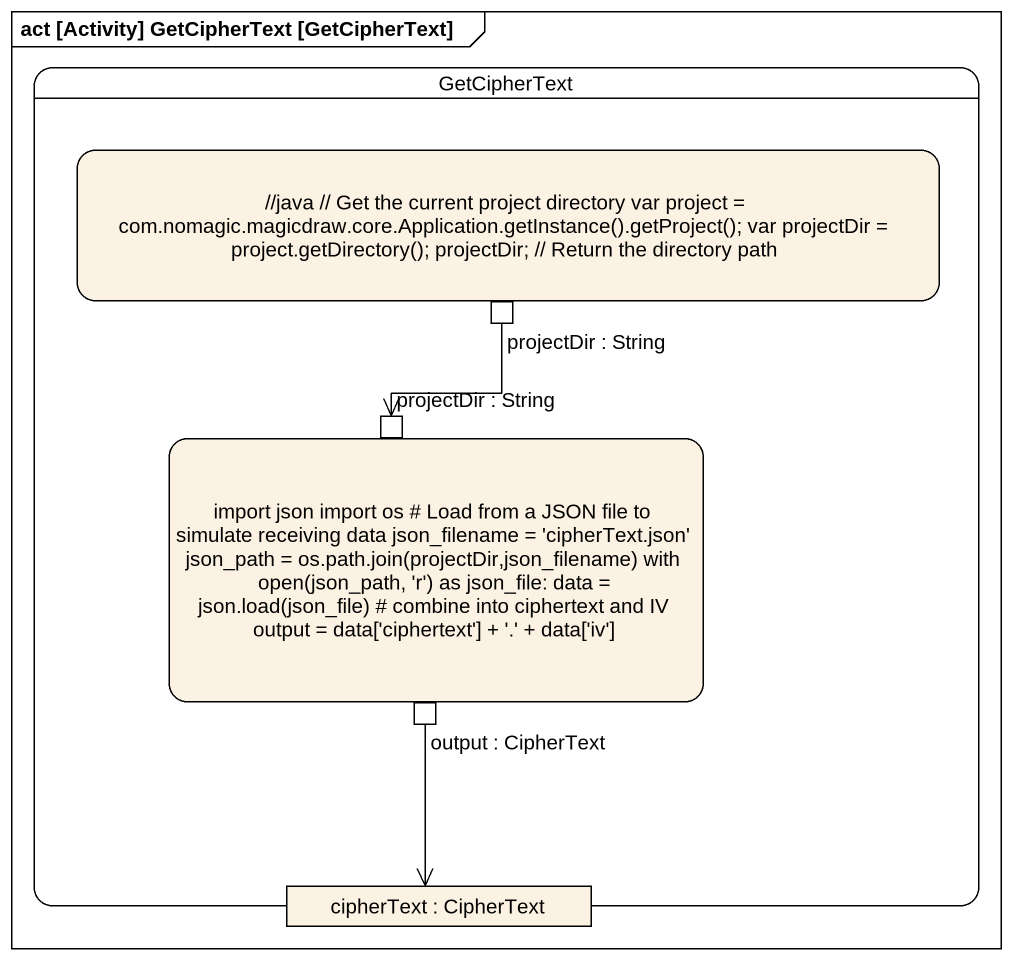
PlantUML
@startuml
mainframe act [Activity] GetCipherText [GetCipherText]
hide empty description
state GetCipherText {
  state "~//java ~// Get the current project directory var project = com.nomagic.magicdraw.core.Application.getInstance().getProject(); var projectDir = project.getDirectory(); projectDir; ~// Return the directory path" as java_Get_the_current {
    state "projectDir : String" as projectDir_String <<outputPin>>
  }
  state "import json import os # Load from a JSON file to simulate receiving data json_filename = 'cipherText.json' json_path = os.path.join(projectDir,json_filename) with open(json_path, 'r') as json_file: data = json.load(json_file) # combine into ciphertext and IV output = data['ciphertext'] + '.' + data['iv']" as import_json_import_os_Load {
    state "projectDir : String" as projectDir_String_2 <<inputPin>>
    state "output : CipherText" as output_CipherText <<outputPin>>
  }
  state "cipherText : CipherText" as cipherText <<object>>
}
projectDir_String --> projectDir_String_2
output_CipherText --> cipherText
@enduml
